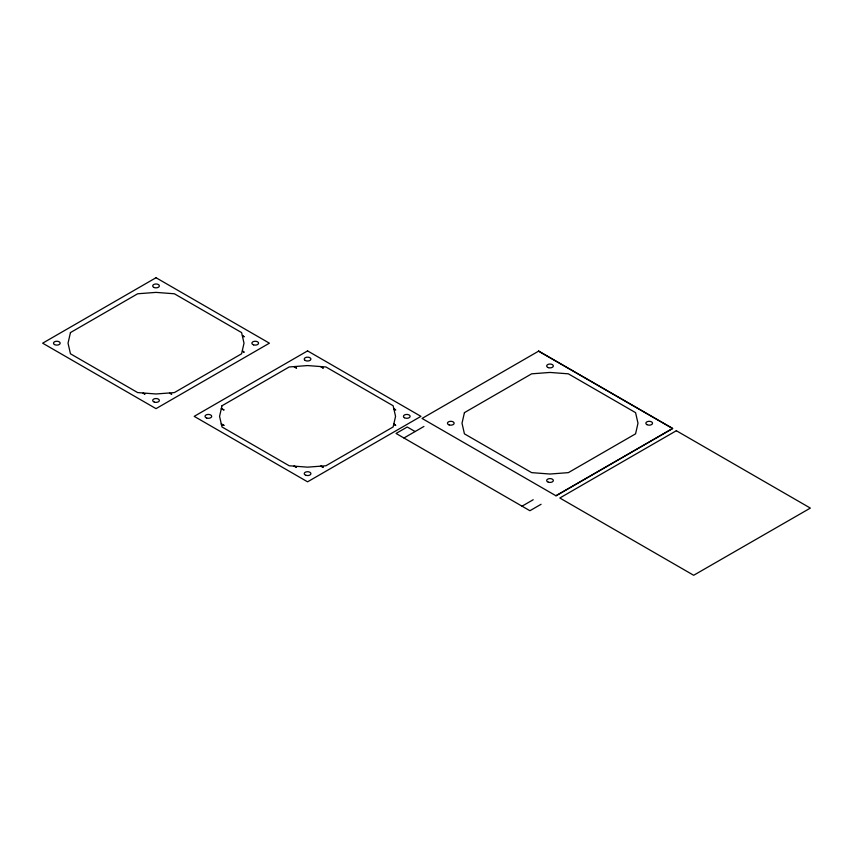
<?xml version="1.0" encoding="UTF-8"?>
<svg xmlns="http://www.w3.org/2000/svg" width="853" height="853" viewBox="0 0 853 853"><rect width="100%" height="100%" fill="white"/><g stroke="black" fill="none" stroke-linecap="round" stroke-linejoin="round"><path stroke-width="1.28" d="M403.938 437.994L423.93 426.457M522.036 506.181L533.21 499.73M541.09 504.272L529.905 510.723L396.059 433.452L407.244 427.001L415.112 431.543M555.889 495.732L672.569 428.547L538.563 351.18M221.279 408.907L224.115 409.994L221.385 408.427M320.483 466.175L323.308 467.273L321.314 466.111M221.385 424.293L224.115 425.455L221.279 423.813M293.827 466.111L296.545 467.273L294.658 466.175M320.483 366.545L323.308 368.176L321.314 366.609M393.851 408.907L395.749 409.994L393.745 408.427M293.827 366.609L296.545 368.176L294.658 366.545M393.745 424.293L395.749 425.455L393.851 423.813M70.447 332.585L68.037 343.183L70.447 353.782L137.674 392.583L142.28 392.934L144.999 394.097L143.112 392.998L156.024 393.979L168.937 392.998L171.773 394.097L169.768 392.934L174.375 392.583L241.602 353.782L242.199 351.116L244.203 352.278L242.316 350.636L244.011 343.183L242.316 335.73L244.203 336.818L242.199 335.25L241.602 332.585L174.375 293.773L156.024 292.387L137.674 293.773L70.447 332.585M221.993 405.761L219.573 416.36L221.993 426.958L289.21 465.77L307.57 467.156L325.921 465.77L393.137 426.958L395.557 416.36L393.137 405.761L325.921 366.961L307.57 365.564L289.21 366.961L221.993 405.761M464.427 412.639L462.017 423.237L464.427 433.836L531.654 472.637L550.004 474.033L568.354 472.637L635.57 433.836L637.991 423.237L635.57 412.639L568.354 373.827L550.004 372.441L531.654 373.827L464.427 412.639M156.024 277.726L42.65 343.183L156.024 408.64L269.399 343.183L156.024 277.726M307.57 350.903L194.196 416.36L307.57 481.817L420.945 416.36L307.57 350.903M538.723 351.084L422.043 418.45L556.049 495.817L672.729 428.451L538.723 351.084M676.344 430.722L559.824 498.003L693.67 575.274L810.35 508.089L676.344 430.722M305.896 475.302A3.337 1.93 0 0 0 310.908 473.639A3.337 1.93 0 0 0 305.896 471.965A3.337 1.93 0 0 0 305.896 475.302M404.407 417.725A3.337 1.93 0 0 0 409.994 416.861A3.337 1.93 0 0 0 405.9 414.494A3.337 1.93 0 0 0 404.407 417.725M305.203 360.446A3.337 1.93 0 0 0 310.791 359.582A3.337 1.93 0 0 0 306.707 357.226A3.337 1.93 0 0 0 305.203 360.446M206.693 418.034A3.337 1.93 0 0 0 211.704 416.36A3.337 1.93 0 0 0 206.693 414.686A3.337 1.93 0 0 0 206.693 418.034M548.33 367.632A3.337 1.93 0 0 0 553.341 365.958A3.337 1.93 0 0 0 548.33 364.295A3.337 1.93 0 0 0 548.33 367.632M646.841 424.602A3.337 1.93 0 0 0 652.428 423.738A3.337 1.93 0 0 0 648.344 421.371A3.337 1.93 0 0 0 646.841 424.602M548.33 482.18A3.337 1.93 0 0 0 553.341 480.506A3.337 1.93 0 0 0 548.33 478.842A3.337 1.93 0 0 0 548.33 482.18M449.126 424.911A3.337 1.93 0 0 0 454.137 423.237A3.337 1.93 0 0 0 449.126 421.563A3.337 1.93 0 0 0 449.126 424.911M154.35 287.578A3.337 1.93 0 0 0 159.362 285.904A3.337 1.93 0 0 0 154.35 284.241A3.337 1.93 0 0 0 154.35 287.578M253.554 344.857A3.337 1.93 0 0 0 258.566 343.183A3.337 1.93 0 0 0 253.554 341.509A3.337 1.93 0 0 0 253.554 344.857M154.35 402.126A3.337 1.93 0 0 0 159.362 400.452A3.337 1.93 0 0 0 154.35 398.788A3.337 1.93 0 0 0 154.35 402.126M54.464 344.548A3.337 1.93 0 0 0 60.051 343.684A3.337 1.93 0 0 0 55.957 341.317A3.337 1.93 0 0 0 54.464 344.548"/></g></svg>
